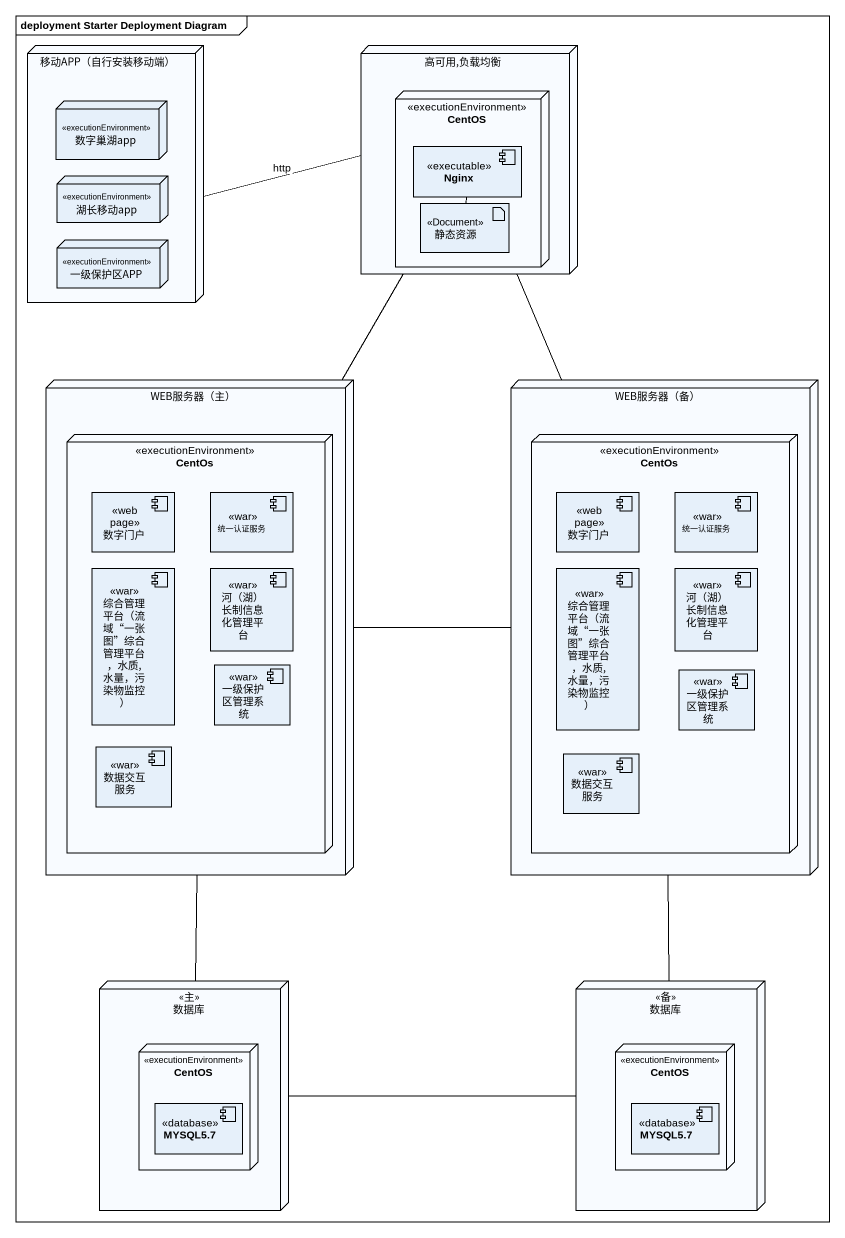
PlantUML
@startuml
mainframe deployment Starter Deployment Diagram
node "移动APP（自行安装移动端）" as 移动APP_自行安装移动端 {
  node 数字巢湖app <<executionEnvironment>>
  node 湖长移动app <<executionEnvironment>>
  node 一级保护区APP <<executionEnvironment>>
}
node "高可用,负载均衡" as 高可用_负载均衡 {
  node CentOS <<executionEnvironment>> {
    component Nginx <<executable>>
    artifact 静态资源 <<Document>>
  }
}
node "WEB服务器（主）" as WEB服务器_主 {
  node CentOs <<executionEnvironment>> {
    component 数字门户 <<web page>>
    component 统一认证服务 <<war>>
    component "综合管理平台（流域“一张图”综合管理平台，水质,水量，污染物监控）" as 综合管理平台_流域_一张图_综合管理平台_水质_水量 <<war>>
    component "河（湖）长制信息化管理平台" as 河_湖_长制信息化管理平台 <<war>>
    component 一级保护区管理系统 <<war>>
    component 数据交互服务 <<war>>
  }
}
node "WEB服务器（备）" as WEB服务器_备 {
  node "CentOs" as CentOs_2 <<executionEnvironment>> {
    component "数字门户" as 数字门户_2 <<web page>>
    component "统一认证服务" as 统一认证服务_2 <<war>>
    component "综合管理平台（流域“一张图”综合管理平台，水质,水量，污染物监控）" as 综合管理平台_流域_一张图_综合管理平台_水质_水量_2 <<war>>
    component "河（湖）长制信息化管理平台" as 河_湖_长制信息化管理平台_2 <<war>>
    component "一级保护区管理系统" as 一级保护区管理系统_2 <<war>>
    component "数据交互服务" as 数据交互服务_2 <<war>>
  }
}
node 数据库 <<主>> {
  node "CentOS" as CentOS_2 <<executionEnvironment>> {
    component "MYSQL5.7" as MYSQL5_7 <<database>>
  }
}
node "数据库" as 数据库_2 <<备>> {
  node "CentOS" as CentOS_3 <<executionEnvironment>> {
    component "MYSQL5.7" as MYSQL5_7_2 <<database>>
  }
}
移动APP_自行安装移动端 -right- 高可用_负载均衡 : http
高可用_负载均衡 -- WEB服务器_备
Nginx -- 静态资源
WEB服务器_主 -up- 高可用_负载均衡
WEB服务器_主 -right- WEB服务器_备
WEB服务器_主 -- 数据库
WEB服务器_备 -- 数据库_2
数据库 -right- 数据库_2
数据库 -right- 数据库_2
@enduml
